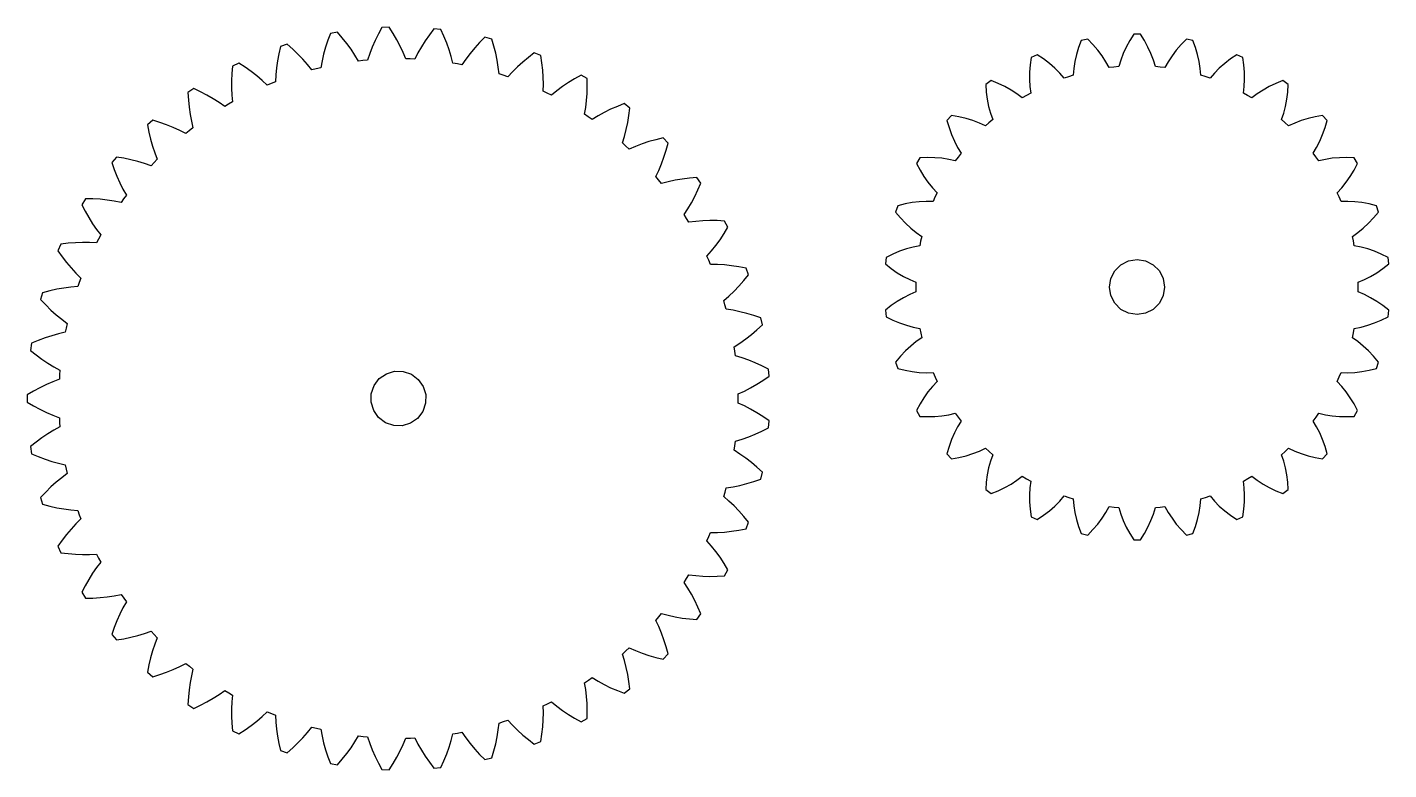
# Model space of a CAD drawing. Header units: inches. Extents: x -596 to 590, y 0 to 281.
# Drawn here: x 343.3 to 590.1, y 11.5 to 146.1 of the extents above; entities that cross this region are included whole.
import ezdxf

# ---------------------------------------------------------------- set-up
doc = ezdxf.new("R2010")
doc.units = ezdxf.units.IN
doc.header["$MEASUREMENT"] = 0

msp = doc.modelspace()

# ---------------------------------------------------------------- linework, layer by layer
for points in [[(410.26, 13.77), (410.87, 14.92), (411.42, 16.07), (411.9, 17.22), (412.75, 17.25), (413.54, 17.28), (414.11, 16.16), (414.73, 15.05), (415.42, 13.95), (416.17, 12.86), (416.97, 11.78), (418.25, 11.92), (418.81, 13.14), (419.32, 14.36), (419.76, 15.58), (420.14, 16.8), (420.46, 18.01), (421.29, 18.15), (422.08, 18.29), (422.79, 17.26), (423.57, 16.25), (424.4, 15.26), (425.29, 14.28), (426.23, 13.33), (427.49, 13.64), (427.87, 14.92), (428.2, 16.2), (428.47, 17.47), (428.68, 18.73), (428.82, 19.97), (429.63, 20.23), (430.39, 20.48), (431.24, 19.56), (432.14, 18.67), (433.11, 17.8), (434.13, 16.96), (435.19, 16.14), (436.39, 16.62), (436.59, 17.95), (436.74, 19.27), (436.83, 20.56), (436.86, 21.83), (436.83, 23.09), (437.6, 23.45), (438.31, 23.81), (439.28, 23.01), (440.3, 22.26), (441.38, 21.53), (442.5, 20.84), (443.68, 20.18), (444.79, 20.82), (444.81, 22.17), (444.77, 23.49), (444.68, 24.78), (444.53, 26.05), (444.33, 27.28), (445.04, 27.75), (445.69, 28.2), (446.76, 27.55), (447.88, 26.94), (449.05, 26.37), (450.26, 25.84), (451.51, 25.36), (452.53, 26.15), (452.36, 27.48), (452.14, 28.78), (451.87, 30.05), (451.55, 31.29), (451.17, 32.48), (451.81, 33.04), (452.39, 33.58), (453.54, 33.09), (454.74, 32.64), (455.97, 32.24), (457.24, 31.88), (458.55, 31.57), (459.45, 32.5), (459.09, 33.8), (458.69, 35.06), (458.25, 36.27), (457.76, 37.45), (457.22, 38.58), (457.77, 39.23), (458.28, 39.84), (459.49, 39.51), (460.73, 39.24), (462.01, 39.01), (463.32, 38.84), (464.66, 38.71), (465.42, 39.75), (464.88, 40.99), (464.31, 42.18), (463.7, 43.32), (463.05, 44.42), (462.37, 45.47), (462.82, 46.18), (463.24, 46.86), (464.48, 46.7), (465.75, 46.6), (467.05, 46.56), (468.37, 46.57), (469.71, 46.63), (470.32, 47.77), (469.62, 48.91), (468.89, 50.01), (468.12, 51.06), (467.33, 52.06), (466.5, 53), (466.85, 53.77), (467.17, 54.5), (468.42, 54.52), (469.7, 54.59), (470.99, 54.73), (472.29, 54.92), (473.61, 55.17), (474.05, 56.38), (473.2, 57.42), (472.32, 58.41), (471.42, 59.34), (470.5, 60.22), (469.55, 61.04), (469.79, 61.85), (470, 62.62), (471.24, 62.8), (472.49, 63.06), (473.75, 63.37), (475.02, 63.74), (476.29, 64.17), (476.56, 65.43), (475.57, 66.35), (474.56, 67.2), (473.54, 68), (472.5, 68.74), (471.45, 69.42), (471.57, 70.25), (471.68, 71.04), (472.88, 71.4), (474.08, 71.83), (475.28, 72.31), (476.48, 72.86), (477.68, 73.46), (477.77, 74.75), (476.67, 75.51), (475.55, 76.22), (474.43, 76.87), (473.3, 77.46), (472.16, 77.98), (472.17, 78.82), (472.16, 79.62), (473.3, 80.15), (474.43, 80.73), (475.55, 81.38), (476.67, 82.09), (477.77, 82.85), (477.68, 84.14), (476.48, 84.74), (475.28, 85.29), (474.08, 85.77), (472.88, 86.2), (471.68, 86.56), (471.56, 87.4), (471.45, 88.19), (472.5, 88.86), (473.54, 89.6), (474.56, 90.4), (475.57, 91.26), (476.56, 92.17), (476.29, 93.43), (475.02, 93.86), (473.75, 94.23), (472.49, 94.54), (471.24, 94.8), (470, 94.99), (469.77, 95.8), (469.55, 96.57), (470.5, 97.38), (471.42, 98.26), (472.32, 99.19), (473.2, 100.18), (474.05, 101.22), (473.61, 102.43), (472.29, 102.68), (470.99, 102.87), (469.7, 103.01), (468.42, 103.08), (467.17, 103.1), (466.83, 103.87), (466.5, 104.6), (467.33, 105.54), (468.12, 106.54), (468.89, 107.59), (469.62, 108.69), (470.32, 109.84), (469.71, 110.97), (468.37, 111.04), (467.05, 111.05), (465.75, 111), (464.48, 110.9), (463.24, 110.74), (462.79, 111.46), (462.37, 112.13), (463.05, 113.18), (463.7, 114.28), (464.31, 115.42), (464.88, 116.61), (465.42, 117.85), (464.66, 118.89), (463.32, 118.77), (462.01, 118.59), (460.73, 118.37), (459.49, 118.09), (458.28, 117.76), (457.74, 118.41), (457.22, 119.02), (457.76, 120.15), (458.25, 121.33), (458.69, 122.55), (459.09, 123.81), (459.45, 125.1), (458.55, 126.03), (457.24, 125.72), (455.97, 125.36), (454.74, 124.96), (453.54, 124.51), (452.39, 124.02), (451.77, 124.59), (451.17, 125.12), (451.55, 126.31), (451.87, 127.55), (452.14, 128.82), (452.36, 130.12), (452.53, 131.45), (451.51, 132.25), (450.26, 131.76), (449.05, 131.23), (447.88, 130.66), (446.76, 130.05), (445.69, 129.4), (445, 129.88), (444.33, 130.32), (444.53, 131.55), (444.68, 132.82), (444.77, 134.11), (444.81, 135.44), (444.79, 136.78), (443.68, 137.42), (442.5, 136.76), (441.38, 136.07), (440.3, 135.35), (439.28, 134.59), (438.31, 133.8), (437.55, 134.17), (436.83, 134.52), (436.86, 135.77), (436.83, 137.04), (436.74, 138.34), (436.59, 139.65), (436.39, 140.98), (435.19, 141.46), (434.13, 140.64), (433.11, 139.8), (432.14, 138.93), (431.24, 138.04), (430.39, 137.12), (429.58, 137.39), (428.82, 137.63), (428.68, 138.87), (428.47, 140.13), (428.2, 141.4), (427.87, 142.68), (427.49, 143.96), (426.23, 144.28), (425.29, 143.32), (424.4, 142.34), (423.57, 141.35), (422.79, 140.34), (422.08, 139.31), (421.25, 139.46), (420.46, 139.6), (420.14, 140.81), (419.76, 142.02), (419.32, 143.24), (418.81, 144.46), (418.25, 145.68), (416.97, 145.82), (416.17, 144.74), (415.42, 143.65), (414.73, 142.55), (414.11, 141.44), (413.54, 140.32), (412.7, 140.36), (411.9, 140.38), (411.42, 141.53), (410.87, 142.68), (410.26, 143.83), (409.59, 144.97), (408.87, 146.1), (407.58, 146.06), (406.94, 144.88), (406.35, 143.69), (405.82, 142.51), (405.36, 141.32), (404.95, 140.14), (404.11, 140.05), (403.32, 139.97), (402.68, 141.04), (401.98, 142.1), (401.22, 143.15), (400.39, 144.19), (399.52, 145.21), (398.25, 144.99), (397.78, 143.73), (397.36, 142.47), (397, 141.23), (396.71, 139.99), (396.47, 138.76), (395.65, 138.56), (394.88, 138.36), (394.1, 139.34), (393.25, 140.29), (392.35, 141.23), (391.39, 142.14), (390.38, 143.02), (389.16, 142.63), (388.86, 141.31), (388.63, 140.02), (388.45, 138.73), (388.32, 137.46), (388.27, 136.21), (387.48, 135.9), (386.74, 135.6), (385.83, 136.45), (384.86, 137.28), (383.84, 138.08), (382.77, 138.85), (381.64, 139.59), (380.48, 139.02), (380.38, 137.69), (380.32, 136.37), (380.32, 135.07), (380.38, 133.79), (380.49, 132.55), (379.76, 132.13), (379.07, 131.73), (378.05, 132.45), (376.97, 133.14), (375.85, 133.78), (374.68, 134.4), (373.46, 134.97), (372.4, 134.25), (372.47, 132.91), (372.6, 131.59), (372.78, 130.31), (373.02, 129.06), (373.31, 127.84), (372.64, 127.32), (372.01, 126.83), (370.9, 127.4), (369.74, 127.93), (368.53, 128.42), (367.29, 128.86), (366.01, 129.26), (365.05, 128.4), (365.31, 127.08), (365.63, 125.8), (365.98, 124.55), (366.39, 123.34), (366.84, 122.17), (366.25, 121.57), (365.7, 120.99), (364.52, 121.41), (363.3, 121.77), (362.04, 122.08), (360.75, 122.35), (359.42, 122.57), (358.59, 121.58), (359.04, 120.31), (359.52, 119.08), (360.05, 117.9), (360.62, 116.76), (361.23, 115.67), (360.73, 114.98), (360.27, 114.34), (359.04, 114.58), (357.78, 114.77), (356.49, 114.91), (355.17, 114.99), (353.83, 115.02), (353.14, 113.93), (353.76, 112.73), (354.41, 111.59), (355.1, 110.49), (355.82, 109.44), (356.58, 108.44), (356.18, 107.7), (355.81, 106.99), (354.56, 107.06), (353.29, 107.07), (351.99, 107.03), (350.67, 106.93), (349.34, 106.77), (348.81, 105.59), (349.59, 104.5), (350.4, 103.45), (351.23, 102.46), (352.09, 101.52), (352.98, 100.64), (352.69, 99.84), (352.42, 99.09), (351.17, 98.99), (349.91, 98.82), (348.63, 98.6), (347.34, 98.32), (346.04, 97.98), (345.69, 96.74), (346.61, 95.76), (347.55, 94.84), (348.52, 93.97), (349.5, 93.16), (350.5, 92.41), (350.32, 91.58), (350.16, 90.8), (348.94, 90.53), (347.71, 90.19), (346.48, 89.79), (345.24, 89.33), (344, 88.81), (343.82, 87.53), (344.87, 86.69), (345.93, 85.91), (347.01, 85.18), (348.1, 84.52), (349.19, 83.92), (349.13, 83.07), (349.08, 82.28), (347.91, 81.83), (346.74, 81.33), (345.57, 80.76), (344.41, 80.13), (343.26, 79.45), (343.26, 78.16), (344.41, 77.47), (345.57, 76.84), (346.74, 76.27), (347.91, 75.77), (349.08, 75.32), (349.13, 74.48), (349.19, 73.68), (348.1, 73.08), (347.01, 72.42), (345.93, 71.69), (344.87, 70.91), (343.82, 70.07), (344, 68.79), (345.24, 68.28), (346.48, 67.82), (347.71, 67.41), (348.94, 67.08), (350.16, 66.8), (350.33, 65.97), (350.5, 65.19), (349.5, 64.44), (348.52, 63.63), (347.55, 62.77), (346.61, 61.84), (345.69, 60.86), (346.04, 59.63), (347.34, 59.29), (348.63, 59), (349.91, 58.78), (351.17, 58.61), (352.42, 58.51), (352.7, 57.71), (352.98, 56.96), (352.09, 56.08), (351.23, 55.14), (350.4, 54.15), (349.59, 53.1), (348.81, 52.01), (349.34, 50.83), (350.67, 50.68), (351.99, 50.57), (353.29, 50.53), (354.56, 50.54), (355.81, 50.61), (356.2, 49.86), (356.58, 49.16), (355.82, 48.17), (355.1, 47.12), (354.41, 46.02), (353.76, 44.87), (353.14, 43.67), (353.83, 42.58), (355.17, 42.61), (356.49, 42.7), (357.78, 42.83), (359.04, 43.02), (360.27, 43.27), (360.76, 42.58), (361.23, 41.94), (360.62, 40.84), (360.05, 39.7), (359.52, 38.52), (359.04, 37.29), (358.59, 36.02), (359.42, 35.03), (360.75, 35.25), (362.04, 35.52), (363.3, 35.83), (364.52, 36.2), (365.7, 36.61), (366.29, 36), (366.84, 35.43), (366.39, 34.26), (365.98, 33.05), (365.63, 31.81), (365.31, 30.52), (365.05, 29.2), (366.01, 28.34), (367.29, 28.74), (368.53, 29.19), (369.74, 29.67), (370.9, 30.2), (372.01, 30.78), (372.67, 30.25), (373.31, 29.76), (373.02, 28.55), (372.78, 27.29), (372.6, 26.01), (372.47, 24.69), (372.4, 23.35), (373.46, 22.63), (374.68, 23.21), (375.85, 23.82), (376.97, 24.47), (378.05, 25.15), (379.07, 25.88), (379.8, 25.45), (380.49, 25.05), (380.38, 23.81), (380.32, 22.53), (380.32, 21.24), (380.38, 19.92), (380.48, 18.58), (381.64, 18.01), (382.77, 18.75), (383.84, 19.52), (384.86, 20.32), (385.83, 21.15), (386.74, 22.01), (387.52, 21.68), (388.27, 21.39), (388.32, 20.14), (388.45, 18.87), (388.63, 17.59), (388.86, 16.29), (389.16, 14.98), (390.38, 14.58), (391.39, 15.46), (392.35, 16.38), (393.25, 17.31), (394.1, 18.26), (394.88, 19.24), (395.7, 19.03), (396.47, 18.84), (396.71, 17.61), (397, 16.37), (397.36, 15.13), (397.78, 13.87), (398.25, 12.62), (399.52, 12.39), (400.39, 13.41), (401.22, 14.45), (401.98, 15.5), (402.68, 16.56), (403.32, 17.64), (404.16, 17.54), (404.95, 17.46), (405.36, 16.28), (405.82, 15.09), (406.35, 13.91), (406.94, 12.72), (407.58, 11.54), (408.87, 11.5), (409.59, 12.63)], [(511.94, 124.33), (512.58, 123.28), (512.04, 122.56), (511.54, 121.86), (510.35, 122.14), (509.1, 122.34), (507.81, 122.45), (506.48, 122.48), (505.11, 122.44), (504.5, 121.39), (505.15, 120.19), (505.85, 119.05), (506.59, 117.99), (507.38, 117), (508.23, 116.11), (507.85, 115.29), (507.51, 114.51), (506.28, 114.54), (505.02, 114.47), (503.74, 114.31), (502.43, 114.07), (501.1, 113.74), (500.72, 112.59), (501.61, 111.54), (502.52, 110.57), (503.47, 109.69), (504.45, 108.89), (505.46, 108.19), (505.26, 107.32), (505.1, 106.48), (503.89, 106.25), (502.67, 105.92), (501.44, 105.5), (500.21, 104.99), (498.98, 104.39), (498.86, 103.19), (499.93, 102.35), (501.03, 101.59), (502.14, 100.93), (503.27, 100.35), (504.4, 99.88), (504.39, 98.98), (504.4, 98.12), (503.27, 97.65), (502.14, 97.07), (501.03, 96.41), (499.93, 95.65), (498.86, 94.81), (498.98, 93.61), (500.21, 93.01), (501.44, 92.5), (502.67, 92.08), (503.89, 91.75), (505.1, 91.52), (505.27, 90.64), (505.46, 89.81), (504.45, 89.11), (503.47, 88.31), (502.52, 87.43), (501.61, 86.46), (500.72, 85.41), (501.1, 84.26), (502.43, 83.93), (503.74, 83.69), (505.02, 83.53), (506.28, 83.46), (507.51, 83.49), (507.87, 82.67), (508.23, 81.89), (507.38, 81), (506.59, 80.01), (505.85, 78.95), (505.15, 77.81), (504.5, 76.61), (505.11, 75.56), (506.48, 75.51), (507.81, 75.55), (509.1, 75.66), (510.35, 75.86), (511.54, 76.14), (512.07, 75.41), (512.58, 74.72), (511.94, 73.67), (511.37, 72.55), (510.86, 71.35), (510.41, 70.1), (510.03, 68.78), (510.85, 67.88), (512.19, 68.12), (513.49, 68.43), (514.73, 68.81), (515.91, 69.26), (517.02, 69.79), (517.68, 69.18), (518.32, 68.61), (517.91, 67.46), (517.59, 66.24), (517.34, 64.96), (517.17, 63.64), (517.07, 62.28), (518.05, 61.56), (519.32, 62.08), (520.52, 62.65), (521.65, 63.28), (522.71, 63.97), (523.69, 64.71), (524.47, 64.26), (525.21, 63.84), (525.05, 62.62), (524.99, 61.36), (525.01, 60.06), (525.12, 58.73), (525.3, 57.38), (526.41, 56.88), (527.54, 57.65), (528.6, 58.46), (529.58, 59.31), (530.47, 60.2), (531.27, 61.14), (532.13, 60.85), (532.94, 60.59), (533.04, 59.37), (533.24, 58.12), (533.54, 56.86), (533.91, 55.58), (534.38, 54.3), (535.56, 54.04), (536.51, 55.03), (537.38, 56.04), (538.16, 57.08), (538.85, 58.14), (539.44, 59.21), (540.33, 59.11), (541.18, 59.03), (541.53, 57.85), (541.99, 56.68), (542.54, 55.5), (543.17, 54.33), (543.89, 53.17), (545.11, 53.17), (545.83, 54.33), (546.46, 55.5), (547.01, 56.68), (547.47, 57.85), (547.82, 59.03), (548.72, 59.12), (549.56, 59.21), (550.15, 58.14), (550.84, 57.08), (551.62, 56.04), (552.49, 55.03), (553.44, 54.04), (554.62, 54.3), (555.09, 55.58), (555.46, 56.86), (555.76, 58.12), (555.96, 59.37), (556.06, 60.59), (556.92, 60.86), (557.73, 61.14), (558.53, 60.2), (559.42, 59.31), (560.4, 58.46), (561.46, 57.65), (562.59, 56.88), (563.7, 57.38), (563.88, 58.73), (563.99, 60.06), (564.01, 61.36), (563.95, 62.62), (563.79, 63.84), (564.57, 64.28), (565.31, 64.71), (566.29, 63.97), (567.35, 63.28), (568.48, 62.65), (569.68, 62.08), (570.95, 61.56), (571.93, 62.28), (571.83, 63.64), (571.66, 64.96), (571.41, 66.24), (571.09, 67.46), (570.68, 68.61), (571.35, 69.21), (571.98, 69.79), (573.09, 69.26), (574.27, 68.81), (575.51, 68.43), (576.81, 68.12), (578.15, 67.88), (578.97, 68.78), (578.59, 70.1), (578.14, 71.35), (577.63, 72.55), (577.06, 73.67), (576.42, 74.72), (576.96, 75.44), (577.46, 76.14), (578.65, 75.86), (579.9, 75.66), (581.19, 75.55), (582.52, 75.51), (583.89, 75.56), (584.5, 76.61), (583.85, 77.81), (583.15, 78.95), (582.41, 80.01), (581.62, 81), (580.77, 81.89), (581.15, 82.71), (581.49, 83.49), (582.72, 83.46), (583.98, 83.53), (585.26, 83.69), (586.57, 83.93), (587.9, 84.26), (588.28, 85.41), (587.39, 86.46), (586.48, 87.43), (585.53, 88.31), (584.55, 89.11), (583.54, 89.81), (583.74, 90.68), (583.9, 91.52), (585.11, 91.75), (586.33, 92.08), (587.56, 92.5), (588.79, 93.01), (590.02, 93.61), (590.14, 94.81), (589.07, 95.65), (587.97, 96.41), (586.86, 97.07), (585.73, 97.65), (584.6, 98.12), (584.61, 99.02), (584.6, 99.88), (585.73, 100.35), (586.86, 100.93), (587.97, 101.59), (589.07, 102.35), (590.14, 103.19), (590.02, 104.39), (588.79, 104.99), (587.56, 105.5), (586.33, 105.92), (585.11, 106.25), (583.9, 106.48), (583.73, 107.36), (583.54, 108.19), (584.55, 108.89), (585.53, 109.69), (586.48, 110.57), (587.39, 111.54), (588.28, 112.59), (587.9, 113.74), (586.57, 114.07), (585.26, 114.31), (583.98, 114.47), (582.72, 114.54), (581.49, 114.51), (581.13, 115.33), (580.77, 116.11), (581.62, 117), (582.41, 117.99), (583.15, 119.05), (583.85, 120.19), (584.5, 121.39), (583.89, 122.44), (582.52, 122.48), (581.19, 122.45), (579.9, 122.34), (578.65, 122.14), (577.46, 121.86), (576.93, 122.59), (576.42, 123.28), (577.06, 124.33), (577.63, 125.45), (578.14, 126.65), (578.59, 127.9), (578.97, 129.22), (578.15, 130.12), (576.81, 129.88), (575.51, 129.57), (574.27, 129.19), (573.09, 128.74), (571.98, 128.21), (571.32, 128.82), (570.68, 129.39), (571.09, 130.54), (571.41, 131.76), (571.66, 133.04), (571.83, 134.36), (571.93, 135.72), (570.95, 136.44), (569.68, 135.92), (568.48, 135.35), (567.35, 134.72), (566.29, 134.03), (565.31, 133.29), (564.53, 133.74), (563.79, 134.16), (563.95, 135.38), (564.01, 136.64), (563.99, 137.94), (563.88, 139.27), (563.7, 140.62), (562.59, 141.12), (561.46, 140.35), (560.4, 139.54), (559.42, 138.69), (558.53, 137.8), (557.73, 136.86), (556.87, 137.15), (556.06, 137.41), (555.96, 138.63), (555.76, 139.88), (555.46, 141.14), (555.09, 142.42), (554.62, 143.7), (553.44, 143.96), (552.49, 142.97), (551.62, 141.96), (550.84, 140.92), (550.15, 139.86), (549.56, 138.79), (548.67, 138.89), (547.82, 138.97), (547.47, 140.15), (547.01, 141.32), (546.46, 142.5), (545.83, 143.67), (545.11, 144.83), (543.89, 144.83), (543.17, 143.67), (542.54, 142.5), (541.99, 141.32), (541.53, 140.15), (541.18, 138.97), (540.28, 138.88), (539.44, 138.79), (538.85, 139.86), (538.16, 140.92), (537.38, 141.96), (536.51, 142.97), (535.56, 143.96), (534.38, 143.7), (533.91, 142.42), (533.54, 141.14), (533.24, 139.88), (533.04, 138.63), (532.94, 137.41), (532.08, 137.14), (531.27, 136.86), (530.47, 137.8), (529.58, 138.69), (528.6, 139.54), (527.54, 140.35), (526.41, 141.12), (525.3, 140.62), (525.12, 139.27), (525.01, 137.94), (524.99, 136.64), (525.05, 135.38), (525.21, 134.16), (524.43, 133.72), (523.69, 133.29), (522.71, 134.03), (521.65, 134.72), (520.52, 135.35), (519.32, 135.92), (518.05, 136.44), (517.07, 135.72), (517.17, 134.36), (517.34, 133.04), (517.59, 131.76), (517.91, 130.54), (518.32, 129.39), (517.65, 128.79), (517.02, 128.21), (515.91, 128.74), (514.73, 129.19), (513.49, 129.57), (512.19, 129.88), (510.85, 130.12), (510.03, 129.22), (510.41, 127.9), (510.86, 126.65), (511.37, 125.45)], [(541.56, 94.95), (540.45, 96.06), (539.74, 97.45), (539.5, 99), (539.74, 100.55), (540.45, 101.94), (541.56, 103.05), (542.95, 103.76), (544.5, 104), (546.05, 103.76), (547.44, 103.05), (548.55, 101.94), (549.26, 100.55), (549.5, 99), (549.26, 97.45), (548.55, 96.06), (547.44, 94.95), (546.05, 94.24), (544.5, 94), (542.95, 94.24)], [(408.23, 74.39), (406.98, 75.33), (406.08, 76.61), (405.62, 78.11), (405.65, 79.67), (406.16, 81.15), (407.1, 82.4), (408.38, 83.29), (409.88, 83.75), (411.44, 83.72), (412.92, 83.22), (414.17, 82.27), (415.07, 80.99), (415.53, 79.5), (415.5, 77.93), (414.99, 76.45), (414.05, 75.2), (412.77, 74.31), (411.27, 73.85), (409.71, 73.88)]]:
    msp.add_lwpolyline(points, close=True)

doc.saveas('drawing.dxf')
